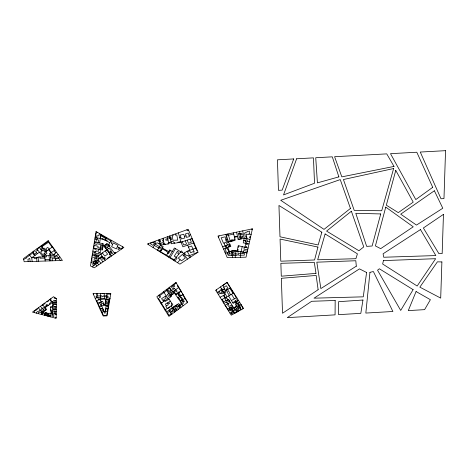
<?xml version="1.0" encoding="UTF-8"?>
<svg xmlns="http://www.w3.org/2000/svg" width="469" height="469" viewBox="0 0 469 469"><rect width="100%" height="100%" fill="white"/><g stroke="black" fill="none" stroke-linecap="round" stroke-linejoin="round"><path stroke-width="0.7" d="M106.903 295.916L105.595 295.57L105.578 296.748L108.011 297.059L108.087 296.244L106.903 295.916L106.926 293.629M51.121 313.679L51.144 311.088M55.594 302.54L55.588 303.296L54.855 303.279L54.873 302.493M54.556 313.919L54.58 311.299M55.242 311.34L54.767 311.006L54.785 311.31M52.587 306.732L52.598 305.512L53.466 305.952L53.378 304.809L54.181 303.513L52.639 302.986L53.138 301.989L52.739 301.579L52.147 301.737M234.394 250.598L234.377 251.976L233.257 252L233.251 250.598M52.575 306.732L52.651 302.335L50.048 299.24M50.482 309.915L52.938 310.513L52.686 308.133L53.126 308.151L53.155 307.459L50.517 307.705M54.287 309.112L54.275 309.88L53.712 309.839L53.706 309.071M54.908 309.153L54.92 308.467L55.401 308.538L55.36 309.98L54.867 309.927L54.908 309.153L52.675 309.001M55.741 304.375L55.108 304.574L55.09 304.117L56.415 304.422M55.664 313.996L55.729 311.369M55.852 302.558L55.87 302.118L56.456 302.159M97.74 237.982L97.704 238.891L96.591 238.651L95.946 242.227M36.506 313.175L36.541 312.319L37.755 311.463L38.675 312.635L38.569 313.714M236.077 250.774L236.007 251.747L238.645 251.982L238.797 251.308M109.687 298.196L109.922 298.853M247.016 238.762L246.096 234.125L249.062 234.512L249.496 231.1L247.398 231.498L247.292 231.95L245.862 232.219L245.973 232.759L244.554 232.999L245.24 236.3L246.553 236.44M94.832 248.447L94.756 249.232L96.016 249.444L96.145 248.717M55.524 313.984L55.459 314.635L56.227 314.687M106.821 308.409L106.762 308.965L107.237 309.065L107.337 308.502M107.337 299.462L107.372 299.152L105.806 299.187L104.763 305.554L108.679 306.222M174.574 312.149L174.661 311.346L176.666 309.821M95.612 251.712L95.424 253.254L98.478 253.876L98.748 252.299L100.102 252.551M107.477 306.017L106.944 305.923M106.117 305.788L105.109 313.163L104.552 313.157L103.854 311.539M98.883 249.285L98.631 251.009L98.162 251.267L96.133 250.915L96.028 251.806L92.874 251.097M102.57 243.587L102.219 245.897L103.033 246.037M106.721 305.888L106.791 305.448L105.619 305.255L105.525 305.682M107.706 299.527L107.618 300.096L106.445 299.861L106.539 299.316M107.87 306.081L108.849 299.738M245.738 247.485L245.891 246.518L246.729 246.706L246.524 247.673M43.728 312.923L43.67 313.31L44.385 313.474L44.461 313.081M148.292 244.566L148.45 243.587M100.571 249.631L99.639 255.458L92.393 254.046M96.333 237.713L96.649 235.772L98.05 236.089L98.173 235.057L99.223 235.256L99.563 233.55M93.489 263.109L94.175 261.444M98.103 242.672L98.537 240.011L95.107 239.272L96.057 233.386L97.318 232.272M95.395 261.684L95.113 263.42L96.884 266.034M96.35 257.821L95.711 261.743L91.279 260.875M99.944 249.502L100.302 247.345L101.087 247.515L100.899 248.676L102.6 248.992M96.972 256.127L96.849 256.824L94.867 256.385L95.137 255.042L97.101 255.464L96.972 256.127L98.349 256.426M109.295 299.82L106.692 315.444L103.514 315.578L96.696 300.588M100.108 238.434L100.823 234.271M93.747 248.224L94.251 245.434L98.062 246.243L97.857 247.65L100.173 248.113M94.984 242.033L94.644 243.944L96.796 244.384L96.919 243.704L101.562 244.783L101.415 245.662L100.483 245.463L100.284 246.612L102.858 247.21M99.586 242.977L101.116 234.441M41.776 314.558L42.14 312.583L46.583 309.581L42.55 304.727M43.025 312.776L42.216 314.089L41.882 314.007M49.72 316.077L49.907 315.086L48.969 314.793L48.717 315.819M161.905 302.704L161.705 303.748L166.554 311.41L167.275 311.574L171.244 308.315L173.378 311.369L171.976 312.377L170.024 309.587M98.578 255.253L98.015 258.126L91.912 256.989M244.906 247.286L245.744 243.323M237.144 250.985L238.264 245.697L248.095 248.054M247.38 243.628L247.175 244.607L246.36 244.396L246.588 243.481M241.066 251.759L242.209 246.641M245.733 238.492L245.908 237.76L246.829 237.818M41.307 314.435L41.847 312.207M244.39 247.163L243.909 249.139L247.691 249.877M50.224 316.768L50.986 313.667L56.239 314.037M243.27 252.193L243.669 250.569L247.368 251.29M103.063 239.454L103.221 238.821L102.101 238.393L101.879 239.026M247.005 241.172L246.665 242.461L245.422 242.227L246.002 239.63L247.339 239.958L247.005 241.172L249.531 241.67M216.08 290.85L216.356 289.807M238.909 245.85L238.563 247.14L237.982 247.034M171.865 303.343L171.144 305.964L174.984 311.838M242.778 308.866L242.96 308.203L240.949 304.832M44.702 315.326L45.534 312.512L48.799 313.614M237.666 251.085L238.158 249.485L237.49 249.361M47.422 316.036L47.961 313.327M46.583 312.864L46.425 313.327L45.405 312.964M50.652 316.886L50.986 315.866L50.476 315.737M47.949 316.176L48.958 313.14L50.986 313.667M106.082 298.923L106.404 296.854M104.728 240.058L105.701 237.636L100.993 235.127M109.863 242.672L105.402 240.298L106.492 237.507M117.285 246.671L116.388 248.869L111.61 246.747L113.275 242.924L118.018 245.363L117.285 246.671L121.682 248.957L122.644 246.723M218.448 237.162L219.07 235.831M92.686 267.008L93.483 265.354L94.134 265.647L95.137 264.622L93.067 263.555L92.762 265.02L93.483 265.354M94.158 263.953L94.48 263.297M153.046 247.515L155.362 243.481L154.975 241.242M119.783 247.972L118.909 249.608L117.866 249.109L118.763 247.439M106.897 241.095L107.137 240.65L105.625 239.729M166.302 255.728L169.637 249.866L172.275 251.495M157.449 250.241L160.38 245.105L159.401 239.653M160.134 251.906L163.206 246.635L160.38 245.105L168.746 243.874L167.386 236.786M157.989 250.575L158.17 250.27L157.602 249.965M175.506 248.646L170.083 257.581L174.257 259.715M168.764 257.252L174.415 247.995L180.747 251.789M55.629 298.061L55.219 298.689L54.111 297.95L54.527 297.358M159.085 251.255L160.093 250.37L160.433 250.563L161.078 249.526L160.949 248.113L160.55 247.902L161.236 246.694L162.661 247.573M170.593 250.458L170.036 251.302L169.426 251.003L168.828 252.041L169.344 252.345L168.518 253.6L167.703 253.266M108.28 245.006L111.446 240.333M93.308 294.174L93.753 293.518M174.867 261.034L177.094 258.138L176.145 257.417M36.916 261.309L36.688 258.501L36.992 258.108L36.512 257.54M173.747 260.342L181.491 250.88L187.494 259.134M177.522 262.681L180.119 259.715L181.521 260.817L185.325 257.88L182.464 254.421L178.326 257.985L180.119 259.715M171.865 294.292L168.09 289.52L159.665 295.699L159.12 295.036L158.827 295.746L159.618 297.657L160.633 296.941L159.665 295.699M40.721 249.238L41.442 248.629L42.093 249.397L41.278 249.948M41.665 311.979L42.081 311.639L41.794 311.258L41.336 311.557M176.262 282.942L171.361 286.899L172.739 288.599L173.835 287.931L177.165 291.102L176.256 291.695L174.785 290.334L174.052 292.48L174.79 292.715L176.063 294.532L177.124 293.834L176.684 293.248L177.558 292.633L178.015 293.254M42.034 250.909L43.271 249.948L45.393 252.861L42.743 254.649L40.557 252.029L42.034 250.909L39.414 247.562M96.684 262.194L95.113 263.42L90.992 262.64M102.095 256.185L97.816 259.322L100.894 263.273M179.668 307.471L179.404 307.67L178.836 306.937L179.181 306.738M58.127 254.491L54.896 256.948L50.5 257.2M43.224 309.687L44.379 308.825L43.406 307.635L40.944 309.388L41.864 310.49L43.224 309.687L44.362 311.082M100.061 258.196L98.977 259.005L98.672 258.654M236.616 308.948L237.021 308.649L238.305 310.595L237.584 311.023L236.171 309.868L235.837 309.411L236.616 308.948L235.526 307.189L234.447 308.115M54.351 256.273L55.272 255.587L54.099 254.139M56.509 255.722L58.391 257.897L59.815 256.848M45.798 251.759L52.581 246.77M108.386 248.717L109.125 248.177L111.288 250.915L109.47 252.263L107.278 249.496L108.386 248.717L107.272 247.099L106.058 247.954L104.159 245.563M33.135 252.738L26.1 257.85L26.37 258.079L23.638 259.427M39.402 252.193L31.716 257.774L32.185 261.468M42.48 256.121L43.042 255.711L43.347 256.062M172.615 291.906L178.877 287.374M34.354 254.221L36.541 252.65L37.297 253.723M222.787 285.574L226.527 282.889L227.307 283.006L236.411 297.733M32.859 252.404L34.143 251.484L33.827 251.079M33.874 253.635L33.276 254.063L34.061 255.036L34.677 254.614M106.709 249.778L100.542 254.192L105.267 260.26M56.597 252.363L51.414 256.051L49.579 253.852L54.937 250.053M105.173 246.841L108.099 244.765M102.805 257.1L102.136 257.575L101.415 256.66M50.4 299.656L51.074 299.181L50.793 298.694M45.042 307.728L52.651 302.335L56.45 302.599M183.402 255.417L184.317 254.767M179.457 304.721L181.456 303.314M178.63 305.917L177.663 306.597L176.491 304.997M41.536 246.143L48.588 241.213M98.185 259.797L96.004 261.327L98.707 264.78M171.66 290.469L174.474 288.499M45.657 308.467L45.153 308.819L45.505 309.165L45.968 308.842M178.906 306.327L183.467 303.144L182.769 302.136L184.37 301.497L183.807 300.652L180.94 302.499M42.878 305.126L42.398 305.46L42.069 305.079M44.573 307.16L47.914 304.838L48.36 305.378M171.461 311.639L172.827 310.689M100.858 254.603L101.357 254.257L101.017 253.852M234.887 313.198L232.155 308.766L232.167 309.64L231.053 311.076L230.273 309.898M96.409 261.843L97.945 260.782L98.766 261.872L97.241 262.904M97.405 263.115L96.397 263.807L95.746 262.921M103.954 258.571L102.811 259.363L100.929 257M104.353 259.081L105.314 258.419L104.569 257.428L103.561 258.067M171.431 308.59L172.416 307.91M37.28 249.49L37.784 249.15L37.52 248.851L40.967 246.501L42.937 248.933L44.109 248.13L46.531 251.22M37.743 250.077L35.638 251.507L36.541 252.65M109.154 246.155L109.986 245.586L109.394 244.836L108.515 245.316M168.74 293.582L167.369 294.503L168.647 296.414L169.731 295.769L170.581 296.941M41.934 246.665L48.536 242.244L52.053 247.163M229.921 313.058L233.281 311.146L233.714 311.961L232.178 312.313L231.944 311.932M163.306 300.992L164.156 300.43L163.652 299.679L166.255 298.02L165.17 296.437M160.896 303.373L171.636 296.244L166.847 289.244M165.018 310.05L172.856 304.827L168.5 298.325M198 252.181L179.903 264.158L147.348 243.98L188.204 229.318L198 252.181L189.611 255.599M109.746 253.864L109.23 254.204L109.898 255.083L110.649 254.556L111.657 255.857M110.01 254.221L111.645 253.143L110.983 252.275L109.629 253.242L103.901 245.738M172.27 307.682L178.712 303.578L181.116 307.271M114.336 252.973L115.28 252.357L115.79 253.014M173.307 291.407L175.652 294.796L181.14 291.22M41.483 311.744L39.971 312.723L38.722 311.146L40.264 310.185M183.455 253.582L187.09 251.232L196.183 247.949M217.229 292.697L217.809 292.328M224.493 288.587L222.693 289.748L221.849 288.658L220.799 289.414L221.309 290.129M219.422 291.331L219.832 292.029L218.22 292.937L217.563 291.964L222.054 289.649M181.866 299.357L182.611 298.888L181.374 297.141L180.671 297.551M181.726 292.216L177.452 285.961L177.903 285.727M223.766 287.304L226.31 285.721L227.963 288.142L226.298 289.056L226.791 289.895M166.214 295.792L161.541 298.671L163.699 301.514M176.526 306.503L175.799 306.949L175.048 305.899M107.073 250.264L106.686 250.499L106.328 250.053M55.061 318.041L56.18 317.361M107.272 247.099L109.048 246.02M177.604 293.524L178.9 295.089L178.443 295.552L178.789 295.839L181.046 294.966L181.433 295.546M228.116 310.161L231.592 308.661L230.965 307.828L229.523 308.655L229.558 309.294M231.311 308.239L233.169 307.119M228.585 310.912L236.511 306.146M171.021 295.347L173.794 293.682L169.514 287.245M224.651 292.797L225.853 292.076L225.489 291.513L225.988 291.22L222.675 285.381M223.701 292.891L221.796 293.799L220.647 293.119M169.069 299.175L165.24 301.444L164.76 300.811M175.652 294.796L180.172 301.28L185.296 298.272M170.382 301.133L168.752 302.083L169.567 303.349L168.91 303.771L168.025 302.505L165.299 304.1L166.436 305.841M177.78 297.663L183.115 294.573M179.14 299.72L179.862 299.304L178.888 297.786L178.144 298.214M235.08 309.112L233.99 309.733L234.09 310.648L235.538 309.827M234.822 313.099L236.88 311.926M239.817 307.922L240.732 307.4L240.175 306.574L238.264 307.576L238.832 308.432L239.817 307.922L240.996 309.845M239.618 302.194L235.444 304.557L239.53 310.648M178.132 294.256L179.058 293.741L180.237 295.452M218.308 294.426L223.215 291.677L220.494 286.911M236.253 305.77L238.234 304.662L239.002 305.911M228.561 295.939L231.381 300.529L236.71 297.569M232.665 302.611L235.321 301.133L235.837 301.913M235.526 307.189L236.751 306.509M233.843 293.014L226.973 296.813L223.871 291.442L230.607 287.872M237.068 306.978L241.195 304.698M238.516 300.436L233.146 303.39L231.381 300.529M232.255 308.919L233.668 307.857L228.479 299.351L223.103 302.124M234.6 312.729L236.663 311.592M221.585 299.685L226.339 297.135L227.811 299.697M223.877 303.361L226.433 301.989L227.582 303.912M227.488 309.159L232.677 306.386M158.147 298.917L158.71 298.612L161.324 303.091M225.056 305.26L230.326 302.441M238.621 305.284L239.553 304.791L238.363 302.904M224.715 288.98L221.491 290.932L221.972 291.747L222.963 291.237M220.061 297.235L224.927 294.743L222.986 291.806M182.488 293.512L182.898 294.696M234.928 239.002L233.814 239.483L234.002 240.169L230.367 241.289M159.009 243.816L160.07 243.37M161.67 249.274L162.292 249.021L162.819 249.391L163.06 248.998L165.035 250.135L164.83 250.505L166.888 251.191L166.706 251.654L168.125 252.521M224.932 252.211L226.24 251.683L224.991 248.57M225.442 253.389L232.395 250.593L235.209 250.604L247.005 252.926L240.515 251.665L240.585 257.311M227.365 253.401L227.858 253.207L228.327 254.227L231.663 253.741L231.686 255.388M188.602 230.256L187.342 230.754L186.891 229.787M240.404 308.883L240.919 308.684L240.275 307.664M222.634 246.882L229.933 244.027L230.842 246.331L223.596 249.103M95.195 298.354L97.652 297.393L98.754 299.843M97.452 303.349L102.629 301.333L104.3 304.991L99.07 306.931M224.135 243.048L226.386 242.186L225.149 236.816L221.139 237.795L223.502 243.264L224.135 243.048L225.032 245.944M187.336 251.66L189.711 250.751L190.654 252.791L193.216 251.583L193.533 252.228L194.248 252L191.622 245.985L188.503 247.11M226.744 302.511L229.488 301.045L228.684 299.697L226.515 301.157L226.205 300.523M103.262 309.434L102.301 309.792L102.775 310.836L103.731 310.501M100.108 309.223L102.746 308.256L104.141 311.434M96.274 300.746L100.917 299.058L104.628 298.847L100.917 299.058L100.419 293.576M100.384 299.943L99.897 300.113L99.369 298.941L100.096 298.63L100.354 299.263M101.533 312.377L104.569 311.281L107.753 311.727M193.984 242.813L182.887 246.8L181.034 242.18L178.378 232.841M197.168 250.235L196.71 250.399L191.704 238.639M228.72 242.338L226.591 243.077L227.401 245.017M192.138 238.498L181.034 242.18L171.414 243.769L169.678 235.966M230.244 240.919L227.318 241.881L225.964 234.389L229.376 244.243M228.55 241.846L230.355 241.254M238.076 239.067L239.108 238.78L239.266 239.395M155.362 243.481L157.426 242.907L160.281 244.537L161.16 244.208L160.937 243.018L163.042 242.649L163.271 243.798L164.144 243.974M225.888 240.022L226.984 239.729M159.818 241.957L160.527 241.541L160.363 240.456L159.519 240.292M179.709 237.519L180.841 237.238M184.399 236.335L184.886 237.947L181.386 238.956L180.178 235.157L183.784 234.248L184.399 236.335L186.058 235.919L186.48 237.414L189.499 236.581L188.286 233.034L185.507 233.879L186.058 235.919M189.048 235.162L190.543 234.781M180.864 241.582L178.003 242.303L178.132 242.661M228.438 235.262L233.679 233.996M234.418 236.945L236.622 236.411L236.722 236.751M234.5 237.291L237.519 236.564M170.224 238.422L169.033 238.68L168.787 237.367L170.863 236.933L171.531 239.688L170.546 239.876M241.043 238.475L240.538 238.58L240.667 239.049M170.974 241.775L173.155 241.377L173.319 242.174L174.544 242.45L174.691 243.229M164.173 244.132L165.194 243.944L165.27 244.384M97.775 297.663L100.741 297.129M168.5 242.579L169.737 242.362L169.86 242.948M167.761 238.733L165.809 239.049L165.956 240.251L168.002 239.976M168.611 243.153L171.185 242.737M168.647 243.341L167.949 243.452L168.049 243.974M159.794 241.822L159.055 241.934L158.569 239.952M163.652 241.254L162.62 241.019L162.444 240.069L163.364 239.653M55.295 259.005L56.45 258.87L56.274 258.179L57.118 258.061L57.271 258.771L58.924 258.577M36.688 258.501L34.759 258.724L33.868 257.669M55.131 258.149L52.135 258.313L52.387 260.793M45.047 259.732L49.474 259.486L49.614 260.887M38.106 257.463L31.716 257.774L29.037 254.567M44.901 258.056L40.047 258.249L39.929 256.983M232.489 255.388L228.227 255.4L227.078 252.732M106.914 294.004L110.713 294.163M51.133 312.547L52.305 312.594L52.323 311.903L52.903 311.944L52.874 313.093L51.127 312.987M227.764 247.509L229.576 251.73L231.575 251.835L231.563 250.927M56.286 311.404L50.464 311.047L50.535 306.585L56.368 306.99M53.689 304.234L55.102 304.328M237.531 303.373L236.452 303.273L235.725 301.972M55.348 309.182L56.327 309.276M236.048 297.932L236.997 298.032M96.204 258.736L94.375 258.525L94.052 260.119L95.893 260.612M180.377 252.246L182.734 252.592M106.486 297.709L110.027 298.243M105.589 309.505L105.935 309.563L105.871 310.197L105.502 310.138M250.651 236.657L249.907 236.534L249.531 237.666L250.387 237.83M104.945 304.451L105.244 304.504L105.924 300.377L105.625 300.301M105.771 308.215L108.269 308.666M109.746 299.902L104.634 298.97L104.182 293.606M249.021 243.927L243.229 242.86L244.226 238.176L242.708 230.883M95.09 237.478L100.389 238.492L105.402 240.298M91.678 258.442L92.082 258.519L91.877 259.638L91.496 259.562M93.636 262.23L94.023 262.306M104.394 296.109L103.227 295.875L103.297 296.344L102.008 296.83L101.855 295.81L97.394 295.992L97.159 293.547M94.369 241.904L103.362 243.751L102.447 250.018L93.354 248.142M250.036 239.401L244.226 238.176L238.205 239.653L236.546 232.173M45.317 313.263L42.14 312.583L38.376 307.781M92.223 255.089L95.014 255.699M249.209 233.949L251.161 234.394M45.147 313.837L44.643 313.72L44.438 314.582L44.883 314.717M48.119 315.66L50.353 316.247M232.061 305.354L231.381 305.161L228.79 306.48L227.682 305.108L228.72 304.61L228.127 303.619M177.364 297.1L178.243 297.399M176.28 257.247L174.245 256.197L177.358 251.325L178.484 251.917L177.71 253.301L178.824 254.139M169.11 256.684L160.281 251.642M158.475 248.435L158.979 248.705L159.87 247.116L159.384 246.846M162.368 248.072L168.682 251.548M160.797 250.763L161.266 251.021L161.653 250.387L161.33 249.854M154.365 245.51L158.745 247.96M106.182 238.293L110.995 241.002M100.882 235.743L105.337 238.334M155.075 244.068L159.472 246.694M112.589 244.39L111.288 243.558L112.009 242.373L110.655 241.506M223.367 295.54L224.944 297.885M179.017 292.603L178.607 292.199L179.234 291.642L179.645 292.193M43.582 303.971L43.898 304.287L45.065 303.466L44.754 303.115M49.409 249.109L47.732 247.403L45.804 248.793L47.263 250.681M35.327 310.015L35.744 310.449L37.379 309.212L37.01 308.784M168.307 288.148L168.863 288.74L169.543 288.288L170.839 290.188L170.188 290.575L172.516 293.899L169.971 295.429L166.659 290.458M251.577 229.024L252.211 229.71M46.941 301.514L47.269 301.878L48.659 300.881L48.33 300.494M172.598 285.897L173.618 287.028L174.708 286.19L173.811 284.923M43.846 311.434L43.47 311.006L42.292 311.785L42.656 312.237M179.258 292.445L179.633 292.867L178.882 293.424L178.513 292.932M46.437 305.858L45.839 305.19L46.783 304.504L47.369 305.213M50.025 304.199L49.45 303.525L51.555 301.995L49.597 299.568M105.871 244.343L106.264 244.818L106.774 244.431L106.41 243.962M49.585 253.852L50.365 254.796L52.112 253.524L54.896 256.948L55.623 260.682M32.543 252.017L35.198 255.247M45.1 310.584L44.807 310.22L45.552 309.692L45.856 310.073M40.445 306.269L42.21 308.438M104.704 245.176L105.027 245.574L105.765 245.058L105.443 244.648M54.005 250.716L55.799 252.932M102.295 252.932L104.833 256.086L107.624 254.175L105.138 250.903M49.022 249.391L51.484 252.504M99.756 257.809L102.946 261.86M58.391 257.897L60.454 260.524M36.822 248.904L42.773 256.496L46.97 253.301L41.208 245.715M109.957 257.03L109.699 256.707L107.137 258.495L107.354 258.824M44.256 253.623L45.1 254.726M168.078 308.01L168.295 308.291L169.837 307.283L169.637 306.972M48.541 249.743L50.945 252.885M114.858 253.653L107.108 243.464L103.778 245.826L111.37 256.056M184.405 252.967L186.093 255.206L187.723 255.734L188.315 255.388L189.57 257.762M110.877 251.22L113.445 254.626M174.14 306.456L177.036 310.314M173.36 306.966L173.911 307.711L173.372 308.79L172.574 307.482M52.317 246.97L54.668 250.247M175.787 305.448L178.46 309.247M163.482 291.765L168.113 298.583M169.192 310.185L171.865 314.166M222.118 299.398L223.725 301.801M181.673 300.4L181.456 300.078L180.547 300.576L180.77 300.928M177.563 304.311L180.055 308.057M179.926 296.42L182.306 300.025M232.167 309.64L232.876 311.416M233.146 311.821L234.26 313.544M225.202 305.178L227.682 309.053M234.107 307.588L236.962 312.061M182.681 294.819L186.967 301.585L187.102 302.804M182.464 299.937L183.162 301.039M167.281 308.538L165.792 306.187L168.33 304.815L167.251 302.962M180.172 301.28L183.039 305.835M229.411 308.127L229.206 307.805L230.842 306.937L231.035 307.259M237.461 303.414L238.234 304.662M231.539 294.292L234.359 298.87M235.121 302.306L236.229 304.111M229.458 295.441L227.09 292.123L227.336 291.695L226.451 290.077M237.924 310.824L238.246 311.357M229.886 288.253L233.058 293.453M237.76 300.852L237.044 299.662L235.11 300.77L235.321 301.133M223.959 295.241L225.396 297.645M230.859 294.667L229.904 293.717L229.054 291.577L228.555 291.513L227.77 289.373M187.09 251.232L190.502 257.141M225.952 300.658L224.932 298.882L226.416 298.137L226.339 297.135M236.886 301.333L237.32 302.095L236.564 302.464L236.188 301.719M238.791 306.023L239.319 306.996M225.648 245.703L225.876 246.137M99.117 302.698L99.504 303.472L100.419 303.138L100.038 302.341M97.652 297.393L97.37 296.813L96.356 297.217L96.004 296.519L96.79 296.291L96.714 293.541M101.685 305.964L102.746 308.256M103.966 305.114L103.145 303.332L101.779 303.836L100.941 301.989M101.744 308.625L101.621 308.344L101.257 308.801M182.271 241.769L183.731 244.988L186.58 244.021L185.243 240.785M100.114 299.351L101.251 301.872M226.885 247.843L227.512 249.297L227.899 249.115L228.702 252.076M227.219 247.72L226.445 245.867L225.378 246.372L226.099 248.148M227.195 234.131L227.623 235.162L227.025 235.327L226.591 234.254M190.103 239.172L191.352 242.244L188.438 243.294L187.272 240.11M187.694 245.07L189.752 250.27M175.101 234.019L175.523 235.186L176.784 234.869L177.751 240.116L172.991 240.245L172.223 236.106L173.125 235.772L172.914 234.805M231.416 240.966L231.129 240.069L232.436 239.63L232.718 240.562M228.022 233.955L230.525 241.781L235.221 240.187L233.392 232.829M239.571 231.539L241.142 238.932M163.124 238.316L164.244 244.537M30.163 261.538L29.723 258.372L27.929 259.375L28.181 261.602M48.993 255.693L49.474 259.486M38.564 261.256L38.053 257.024L46.355 256.901L46.249 255.757M101.996 293.588L103.139 293.6M50.875 260.84L50.341 255.658L44.696 255.798L45.165 261.034M229.576 251.73L229.622 253.799M232.395 250.593L232.53 257.487M235.209 250.604L235.256 257.428M34.278 310.783L34.29 312.594M238.651 253.676L238.639 255.259L244.314 255.142L244.337 253.078L243.077 253.149L243.094 253.629L238.651 253.676M335.171 300.482L335.071 314.857L287.298 317.636L311.662 301.291L335.171 300.482M55.747 300.436L55.735 301.262L53.712 301.11L53.736 300.277L55.747 300.436M55.336 306.919L55.33 307.271L54.691 307.224L54.738 306.468L55.324 306.486L55.336 306.919M56.52 298.63L56.163 318.328L32.461 312.114L53.507 296.707L56.52 298.63M441.892 261.937L440.702 298.102L419.849 287.145L437.401 261.837L441.892 261.937M443.457 214.374L442.167 253.6L438.878 253.629L423.372 227.981L443.457 214.374M445.55 150.672L443.973 198.598L441.001 198.762L420.271 152.05L445.55 150.672M94.767 252.439L94.697 253.16L93.741 253.02L93.841 252.304L94.767 252.439M369.941 272.337L365.832 313.063L392.893 311.492L373.377 271.528L369.941 272.337M366.582 272.483L363.282 296.83L314.013 298.178L359.471 268.878L366.582 272.483M106.744 301.673L106.381 304.018L107.354 304.164L107.389 301.807L106.744 301.673M362.965 300.025L360.813 313.356L338.583 314.652L338.559 301.69L362.965 300.025M96.051 231.551L90.453 265.958L94.345 267.781L123.892 247.433L96.051 231.551M110.801 293.664L107.055 315.854L103.18 316.018L93.003 293.512L110.801 293.664M252.404 228.849L246.043 257.194L227.26 257.604L217.968 236.059L252.404 228.849M383.431 260.6L382.657 264.018L417.164 286.02L435.66 258.695L383.431 260.6M45.962 313.861L45.716 314.916L46.783 315.232L47.088 314.183L45.962 313.861M317.935 247.057L314.564 259.978L280.796 261.198L280.063 239.061L317.935 247.057M385.747 207.11L375.411 245.932L380.681 248.652L413.242 226.808L385.747 207.11M380.722 213.94L372.122 246.008L366.652 246.372L355.795 213.307L380.722 213.94M395.772 170.399L386.327 205.193L398.287 212.627L413.23 202.145L395.772 170.399M393.632 168.541L381.713 210.745L354.236 210.417L343.419 179.527L393.632 168.541M321.845 232.214L318.17 244.965L279.987 236.792L278.949 205.475L321.845 232.214M325.123 233.943L317.671 259.785L355.883 258.706L357.419 253.84L325.123 233.943M52.059 314.605L51.836 315.244L52.452 315.496L52.604 316.464L53.888 316.452L53.742 314.939L52.059 314.605M296.631 158.774L283.528 194.922L314.529 183.244L313.456 157.86L296.631 158.774M293.723 158.932L282.156 190.133L278.451 190.338L277.437 159.818L293.723 158.932M416.085 291.536L408.288 310.595L424.597 309.646L430.39 299.697L416.085 291.536M413.113 289.649L400.708 310.443L377.539 270.203L379.351 268.778L413.113 289.649M154.319 243.118L152.9 245.375L150.748 243.962L150.52 243.212L153.111 242.303L153.287 242.631L154.008 242.45L154.319 243.118M175.5 308.268L173.987 309.487L174.392 310.132L176.274 308.831L175.5 308.268M351.381 211.22L326.588 231.1L358.937 250.751L363.756 246.911L351.381 211.22M350.454 208.435L324.026 229.376L280.726 200.286L340.248 179.598L350.454 208.435M175.957 282.42L156.816 296.76L168.91 316.37L187.7 302.358L175.957 282.42M48.178 240.644L23.45 258.63L24.171 261.737L62.406 260.453L48.178 240.644M432.723 187.319L415.798 199.565L390.501 153.668L416.806 152.237L432.723 187.319M227.096 282.291L215.711 290.258L231.252 315.191L243.552 308.444L227.096 282.291M434.376 190.772L400.708 214.163L416.472 225.085L442.795 208.242L434.376 190.772M318.129 289.725L282.52 313.245L281.359 278.293L316.17 275.45L318.129 289.725M420.47 229.57L383.091 253.788L383.701 257.247L435.83 255.564L420.47 229.57M169.526 311.387L167.386 312.753L169.01 315.291L171.238 313.99L169.526 311.387M356.305 266.175L320.849 288.57L316.815 262.183L355.807 260.746L356.305 266.175M232.214 313.738L231.627 314.095L231.147 313.251L231.809 312.929L232.214 313.738M101.099 304.328L100.331 304.68L100.694 305.606L101.533 305.26L101.099 304.328M229.681 245.451L228.268 245.944L228.52 246.688L229.98 246.178L229.681 245.451M338.882 176.877L317.413 182.863L315.731 157.736L332.304 156.834L338.882 176.877M242.244 234.307L238.487 235.186L238.105 233.574L238.92 233.398L239.073 233.838L241.934 233.24L242.244 234.307M242.872 237.103L239.184 237.9L238.879 236.763L242.602 235.989L242.872 237.103M394.019 166.425L341.825 176.866L334.59 156.71L386.749 153.873L394.019 166.425M315.983 273.398L281.289 276.206L280.867 263.308L314.3 262.318L315.983 273.398M237.079 253.881L233.199 253.975L233.222 255.552L237.132 255.412L237.079 253.881M232.952 252.287L231.393 252.34L231.41 252.891L232.982 252.855L232.952 252.287M245.715 240.919L243.722 240.527L245.715 240.919"/></g></svg>
